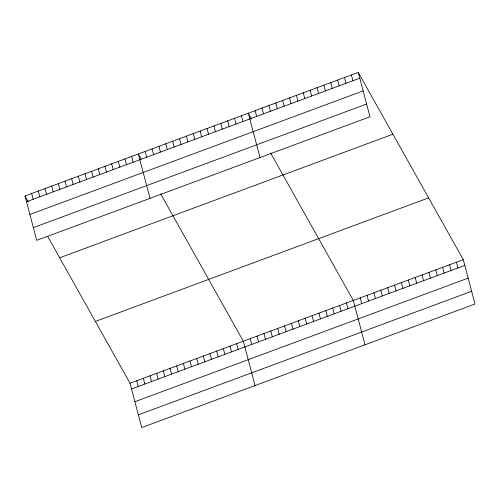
<?xml version="1.0" encoding="UTF-8"?>
<svg xmlns="http://www.w3.org/2000/svg" width="500" height="500" viewBox="0 0 500 500"><rect width="100%" height="100%" fill="white"/><g stroke="black" fill="none" stroke-linecap="round" stroke-linejoin="round"><path stroke-width="0.75" d="M358.256 72.419L369.981 116.781L36.719 240.356L25 195.994L358.256 72.419L463.281 259.644L475 304.006L141.744 427.581L130.019 383.219L47.744 236.537M26.519 201.744L359.781 78.175M29.887 214.488L363.144 90.913M33.356 227.613L366.613 104.044M59.656 257.775L392.919 134.206M95.363 321.431L428.625 197.862M130.019 383.219L463.281 259.644M131.537 388.969L464.8 265.4M134.906 401.712L468.162 278.137M138.375 414.837L471.631 291.269M251.531 118.994L248.281 113.2L260.006 157.562M270.669 153.1L353.306 300.425L365.025 344.787M141.194 159.125L138.306 153.975L150.031 198.337M160.688 193.881L243.325 341.206L255.05 385.562M25 195.994L28.25 201.781M456.406 262.194L457.925 267.95M449.531 264.744L451.05 270.494M442.656 267.294L444.181 273.044M435.788 269.844L437.306 275.594M428.913 272.387L430.431 278.144M422.038 274.938L423.556 280.694M415.163 277.488L416.688 283.238M408.294 280.038L409.812 285.788M351.388 74.969L352.906 80.719M401.419 282.587L402.938 288.337M344.513 77.519L346.031 83.269M394.544 285.131L396.062 290.887M337.638 80.069L339.156 85.819M387.669 287.681L389.194 293.431M330.763 82.613L332.287 88.369M380.8 290.231L382.319 295.981M323.894 85.162L325.412 90.919M373.925 292.781L375.444 298.531M317.019 87.713L318.538 93.462M367.05 295.325L368.569 301.081M310.144 90.262L311.663 96.013M360.175 297.875L361.694 303.631M303.269 92.812L304.794 98.562M296.4 95.356L297.919 101.112M346.431 302.975L347.95 308.725M289.525 97.906L291.044 103.656M339.556 305.525L341.075 311.275M282.65 100.456L284.169 106.206M332.681 308.069L334.2 313.825M275.775 103.006L277.3 108.756M325.812 310.619L327.331 316.375M268.906 105.55L270.425 111.306M318.938 313.169L320.456 318.919M262.031 108.1L263.55 113.856M312.062 315.719L313.581 321.469M255.156 110.65L256.675 116.4M305.188 318.269L306.706 324.019M298.319 320.812L299.837 326.569M241.412 115.75L242.931 121.5M291.444 323.363L292.962 329.113M234.537 118.294L236.056 124.05M284.569 325.913L286.087 331.662M227.662 120.844L229.181 126.6M277.694 328.462L279.212 334.212M220.787 123.394L222.312 129.144M270.819 331.006L272.344 336.763M213.919 125.944L215.438 131.694M263.95 333.556L265.469 339.312M207.044 128.494L208.562 134.244M257.075 336.106L258.594 341.856M200.169 131.037L201.688 136.794M250.2 338.656L251.719 344.406M193.294 133.588L194.819 139.338M186.425 136.137L187.944 141.888M236.663 343.675L238.181 349.425M179.55 138.688L181.069 144.438M230 346.144L231.519 351.9M172.675 141.231L174.194 146.988M223.331 348.619L224.85 354.369M165.8 143.781L167.325 149.537M216.669 351.087L218.188 356.844M158.931 146.331L160.45 152.081M210 353.562L211.519 359.312M152.056 148.881L153.575 154.631M203.337 356.031L204.856 361.788M145.181 151.431L146.7 157.181M196.669 358.506L198.194 364.256M190.006 360.975L191.525 366.725M131.644 156.45L133.162 162.2M183.344 363.444L184.862 369.2M124.975 158.919L126.5 164.675M176.675 365.919L178.194 371.669M118.312 161.394L119.831 167.144M170.012 368.387L171.531 374.144M111.65 163.863L113.169 169.613M163.344 370.863L164.862 376.613M104.981 166.337L106.5 172.087M156.681 373.331L158.2 379.087M98.319 168.806L99.838 174.556M150.013 375.806L151.537 381.556M91.65 171.275L93.169 177.031M143.35 378.275L144.869 384.025M84.987 173.75L86.506 179.5M136.688 380.744L138.206 386.5M78.319 176.219L79.844 181.975M71.656 178.694L73.175 184.444M64.994 181.163L66.513 186.912M58.325 183.637L59.844 189.387M51.662 186.106L53.181 191.856M44.994 188.575L46.513 194.331M38.331 191.05L39.85 196.8M31.662 193.519L33.188 199.275"/></g></svg>
